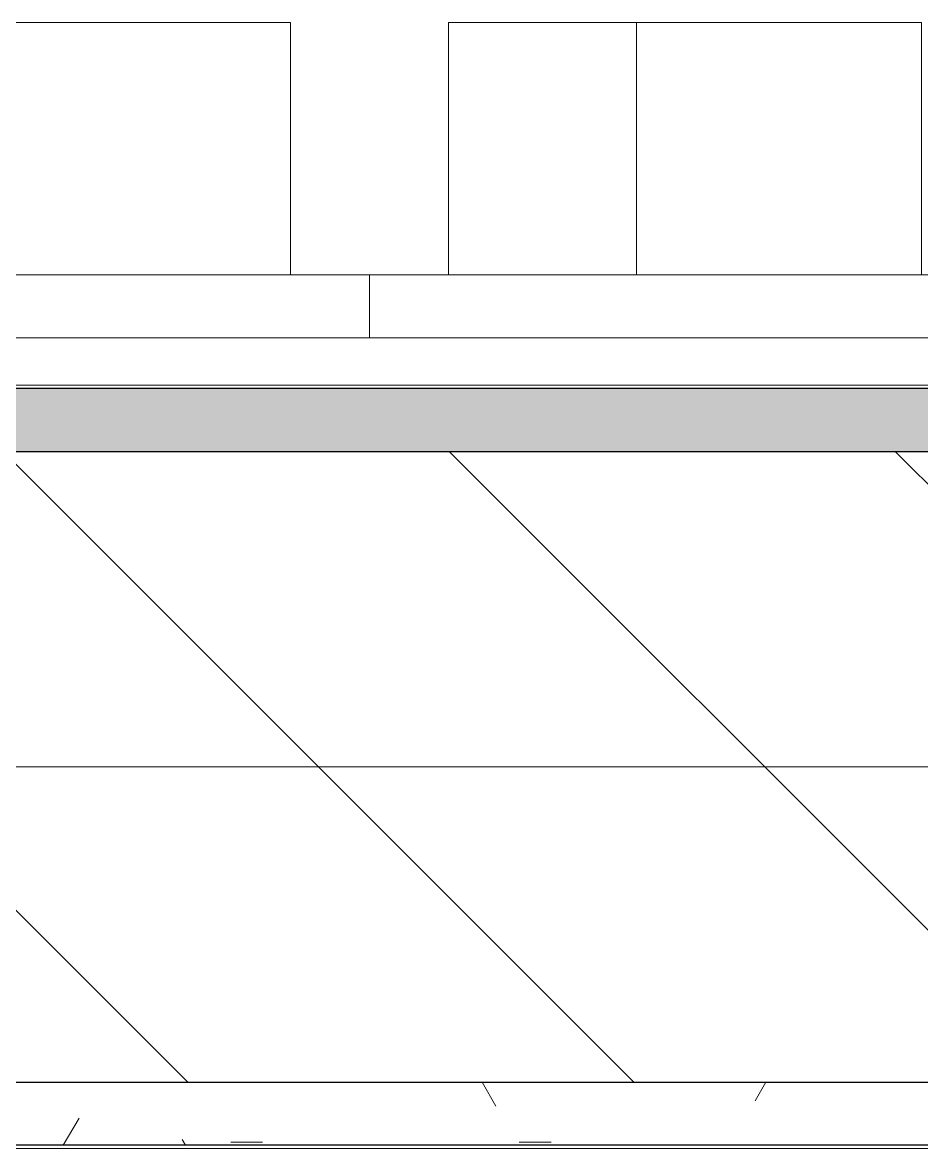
# Model space of a CAD drawing. Header units: millimetres. Extents: x 855 to 103073, y -1987 to 27400.
# Drawn here: x 33429.9 to 33714.9, y 7679 to 8036 of the extents above; entities that cross this region are included whole.
import ezdxf

# ---------------------------------------------------------------- set-up
doc = ezdxf.new("R2010")
doc.units = ezdxf.units.MM
doc.linetypes.add('Осевая', pattern=[3175, 635, -476.25, 1587.5, -476.25])
for name, color, linetype, lineweight, true_color in [('A-WALL-4', 7, 'Continuous', 25, 0x3c3c3c), ('A-WALL-FNSH-2', 7, 'Continuous', 13, 0x3c3c3c), ('I-FURN-13', 7, 'Continuous', 9, 0xf0f0f0)]:
    doc.layers.add(name, color=color, linetype=linetype, lineweight=lineweight, true_color=true_color)
doc.layers.add('I-WALL', color=7, linetype='Continuous', lineweight=9)
doc.layers.add('Оси-2', color=7, linetype='Осевая', lineweight=9)
pattern_1 = [(0, (22797.38, 0), (121.92, 30.48), [10.058, -81.382, 10.058, -81.382, -487.68]), (0, (22797.38, 0), (121.92, 30.48), [-182.88, 10.058, -172.822, 10.058, -81.382, -213.36]), (0, (22797.38, 0), (121.92, 30.48), [-457.2, 10.058, -50.902, 10.058, -142.342]), (120, (22843.1, 15.24), (-87.356454, 90.34582), [10.058, -81.382, 10.058, -81.382, -487.68]), (120, (22843.1, 15.24), (-87.356454, 90.34582), [-182.88, 10.058, -172.822, 10.058, -81.382, -213.36]), (120, (22843.1, 15.24), (-87.356454, 90.34582), [-457.2, 10.058, -50.902, 10.058, -142.342]), (240, (22858.34, 76.2), (-34.563546, -120.82582), [10.058, -81.382, 10.058, -81.382, -487.68]), (240, (22858.34, 76.2), (-34.563546, -120.82582), [-182.88, 10.058, -172.822, 10.058, -81.382, -213.36]), (240, (22858.34, 76.2), (-34.563546, -120.82582), [-457.2, 10.058, -50.902, 10.058, -142.342])]

# ---------------------------------------------------------------- blocks, each defined once
blk = doc.blocks.new('Бизиборд лего - бизиборд 1_21б-32328682-План разверток пом_ 1_02_ Этаж 1')
at = {"layer": 'I-FURN-13'}
for p, q in [((475, 100), (365, 100)), ((365, 100), (475, 100)), ((475, 100), (365, 100)), ((365, 100), (475, 100)), ((475, 20), (475, 100)), ((475, 100), (475, 20)), ((475, 20), (475, 100)), ((475, 100), (475, 20)), ((675, 100), (525, 100)), ((525, 100), (525, 20)), ((525, 20), (525, 100)), ((525, 100), (675, 100)), ((675, 100), (584.63, 100)), ((584.63, 100), (584.63, 20)), ((584.63, 20), (584.63, 100)), ((584.63, 100), (675, 100)), ((675, 20), (675, 100)), ((675, 100), (675, 20)), ((500, 20), (0, 20)), ((390, 20), (410, 20)), ((408.66, 20), (390, 20)), ((390, 20), (390.34, 20)), ((390.34, 20), (390, 20)), ((390, 20), (400, 20)), ((410, 20), (390, 20)), ((390, 20), (390.34, 20)), ((395, 20), (390, 20)), ((390, 20), (410, 20)), ((410, 20), (390, 20)), ((390, 20), (410, 20)), ((410, 20), (390, 20)), ((390, 20), (410, 20)), ((410, 20), (390, 20)), ((390, 20), (410, 20)), ((410, 20), (390, 20)), ((390, 20), (410, 20)), ((410, 20), (390, 20)), ((390, 20), (402.59, 20)), ((410, 20), (390, 20)), ((390, 20), (410, 20)), ((410, 20), (390, 20)), ((390, 20), (410, 20)), ((410, 20), (390, 20)), ((390, 20), (410, 20)), ((390.34, 20), (390, 20)), ((390, 20), (410, 20)), ((410, 20), (390, 20)), ((390, 20), (410, 20)), ((410, 20), (390, 20)), ((390, 20), (410, 20)), ((410, 20), (390, 20)), ((390, 20), (408.66, 20)), ((391.34, 20), (390, 20)), ((390, 20), (410, 20)), ((410, 20), (390, 20)), ((390, 20), (400, 20)), ((390.34, 20), (390, 20)), ((390, 20), (410, 20)), ((390.34, 20), (390, 20)), ((390, 20), (410, 20)), ((391.34, 20), (390, 20)), ((390, 20), (410, 20)), ((410, 20), (390, 20)), ((390, 20), (410, 20)), ((390.34, 20), (390, 20)), ((390, 20), (410, 20)), ((410, 20), (390, 20)), ((390, 20), (410, 20)), ((410, 20), (390, 20)), ((390, 20), (410, 20)), ((410, 20), (390, 20)), ((390, 20), (405, 20)), ((391.34, 20), (390, 20)), ((390.34, 20), (395, 20)), ((397.41, 20), (390.34, 20)), ((390.34, 20), (397.41, 20)), ((391.34, 20), (390.34, 20)), ((391.34, 20), (390.34, 20)), ((392.93, 20), (390.34, 20)), ((400, 20), (390.34, 20)), ((391.34, 20), (392.93, 20)), ((392.93, 20), (391.34, 20)), ((391.34, 20), (392.93, 20)), ((392.93, 20), (391.34, 20)), ((391.34, 20), (392.93, 20)), ((400, 20), (391.34, 20)), ((408.66, 20), (391.34, 20)), ((392.93, 20), (391.34, 20)), ((410, 20), (391.34, 20)), ((397.41, 20), (391.34, 20)), ((410, 20), (392.93, 20)), ((395, 20), (392.93, 20)), ((393.25, 20), (397.41, 20)), ((397.41, 20), (393.25, 20)), ((393.25, 20), (397.41, 20)), ((397.41, 20), (393.25, 20)), ((393.25, 20), (397.41, 20)), ((395, 20), (397.41, 20)), ((397.41, 20), (395, 20)), ((400, 20), (395, 20)), ((397.41, 20), (407.07, 20)), ((407.07, 20), (397.41, 20)), ((397.41, 20), (410, 20)), ((410, 20), (397.41, 20)), ((407.07, 20), (397.41, 20)), ((398.28, 20), (402.59, 20)), ((402.59, 20), (398.28, 20)), ((398.28, 20), (402.59, 20)), ((402.59, 20), (398.28, 20)), ((398.28, 20), (402.59, 20)), ((400, 20), (402.59, 20)), ((410, 20), (400, 20)), ((400, 20), (409.66, 20)), ((410, 20), (400, 20)), ((408.66, 20), (400, 20)), ((402.59, 20), (410, 20)), ((402.59, 20), (410, 20)), ((403.31, 20), (408.66, 20)), ((408.66, 20), (403.31, 20)), ((403.31, 20), (408.66, 20)), ((408.66, 20), (403.31, 20)), ((403.31, 20), (408.66, 20)), ((405, 20), (407.07, 20)), ((407.07, 20), (410, 20)), ((408.66, 20), (407.07, 20)), ((407.07, 20), (410, 20)), ((410, 20), (407.07, 20)), ((410, 20), (408.66, 20)), ((409.66, 20), (408.66, 20)), ((408.66, 20), (410, 20)), ((410, 20), (408.66, 20)), ((410, 20), (408.66, 20)), ((410, 20), (409.66, 20)), ((409.66, 20), (410, 20)), ((410, 20), (450, 20)), ((450, 20), (410, 20)), ((410, 20), (450, 20)), ((450, 20), (410, 20)), ((410, 20), (450, 20)), ((450, 20), (470, 20)), ((457.41, 20), (450, 20)), ((450, 20), (470, 20)), ((451.34, 20), (450, 20)), ((450, 20), (465, 20)), ((470, 20), (450, 20)), ((450, 20), (460, 20)), ((457.41, 20), (450, 20)), ((450, 20), (451.34, 20)), ((455, 20), (450, 20)), ((450, 20), (470, 20)), ((470, 20), (450, 20)), ((450, 20), (470, 20)), ((470, 20), (450, 20)), ((450, 20), (470, 20)), ((470, 20), (450, 20)), ((450, 20), (470, 20)), ((465, 20), (450, 20)), ((450, 20), (470, 20)), ((470, 20), (450, 20)), ((450, 20), (470, 20)), ((470, 20), (450, 20)), ((450, 20), (470, 20)), ((470, 20), (450, 20)), ((450, 20), (450.34, 20)), ((470, 20), (450, 20)), ((450, 20), (470, 20)), ((470, 20), (450, 20)), ((450, 20), (468.66, 20)), ((468.66, 20), (450, 20)), ((450, 20), (470, 20)), ((470, 20), (450, 20)), ((450, 20), (470, 20)), ((470, 20), (450, 20)), ((450, 20), (462.59, 20)), ((460, 20), (450, 20)), ((450, 20), (450.34, 20)), ((457.41, 20), (450, 20)), ((450, 20), (470, 20)), ((450.34, 20), (450, 20)), ((450, 20), (470, 20)), ((470, 20), (450, 20)), ((450, 20), (460, 20)), ((457.41, 20), (450, 20)), ((450, 20), (467.07, 20)), ((451.34, 20), (450, 20)), ((450, 20), (451.34, 20)), ((457.41, 20), (450, 20)), ((450, 20), (470, 20)), ((470, 20), (450, 20)), ((450, 20), (470, 20)), ((470, 20), (450, 20)), ((450, 20), (470, 20)), ((467.07, 20), (450, 20)), ((450.34, 20), (451.34, 20)), ((450.34, 20), (451.34, 20)), ((465, 20), (450.34, 20)), ((451.34, 20), (452.93, 20)), ((452.93, 20), (451.34, 20)), ((451.34, 20), (452.93, 20)), ((452.93, 20), (451.34, 20)), ((451.34, 20), (452.93, 20)), ((462.59, 20), (451.34, 20)), ((451.34, 20), (470, 20)), ((451.34, 20), (470, 20)), ((451.34, 20), (460, 20)), ((452.93, 20), (451.34, 20)), ((451.34, 20), (467.07, 20)), ((470, 20), (452.93, 20)), ((453.61, 20), (462.59, 20)), ((462.59, 20), (453.61, 20)), ((453.61, 20), (462.59, 20)), ((462.59, 20), (453.61, 20)), ((453.61, 20), (462.59, 20)), ((470, 20), (455, 20)), ((460, 20), (457.41, 20)), ((470, 20), (457.41, 20)), ((467.07, 20), (457.41, 20)), ((460, 20), (457.41, 20)), ((470, 20), (457.41, 20)), ((470, 20), (460, 20)), ((460, 20), (470, 20)), ((470, 20), (460, 20)), ((460, 20), (469.66, 20)), ((460, 20), (468.66, 20)), ((470, 20), (460, 20)), ((470, 20), (462.59, 20)), ((462.59, 20), (470, 20)), ((463.67, 20), (468.66, 20)), ((468.66, 20), (463.67, 20)), ((463.67, 20), (468.66, 20)), ((468.66, 20), (463.67, 20)), ((463.67, 20), (468.66, 20)), ((465, 20), (470, 20)), ((467.07, 20), (465, 20)), ((470, 20), (465, 20)), ((468.66, 20), (467.07, 20)), ((470, 20), (467.07, 20)), ((467.07, 20), (469.66, 20)), ((467.07, 20), (470, 20)), ((468.66, 20), (467.07, 20)), ((469.66, 20), (468.66, 20)), ((468.66, 20), (469.66, 20)), ((469.66, 20), (468.66, 20)), ((468.66, 20), (469.66, 20)), ((470, 20), (468.66, 20)), ((470, 20), (469.66, 20)), ((469.66, 20), (470, 20)), ((470, 20), (469.66, 20)), ((469.66, 20), (470, 20)), ((469.66, 20), (470, 20)), ((469.66, 20), (470, 20)), ((470, 20), (475, 20)), ((475, 20), (470, 20)), ((470, 20), (475, 20)), ((475, 20), (470, 20)), ((470, 20), (475, 20)), ((475, 20), (500, 20)), ((1000, 20), (500, 20)), ((500, 20), (500, 0)), ((500, 0), (500, 20)), ((500, 20), (524.02, 20)), ((500, 0), (500, 20)), ((500, 20), (500, 0)), ((525, 20), (530, 20)), ((530, 20), (525, 20)), ((525, 20), (530, 20)), ((530, 20), (530.34, 20)), ((530.34, 20), (530, 20)), ((530, 20), (550, 20)), ((550, 20), (530, 20)), ((530, 20), (550, 20)), ((530.34, 20), (530, 20)), ((530, 20), (550, 20)), ((550, 20), (530, 20)), ((530, 20), (550, 20)), ((550, 20), (530, 20)), ((530, 20), (550, 20)), ((550, 20), (530, 20)), ((530, 20), (550, 20)), ((550, 20), (530, 20)), ((530, 20), (550, 20)), ((550, 20), (530, 20)), ((530, 20), (550, 20)), ((550, 20), (530, 20)), ((530, 20), (550, 20)), ((550, 20), (530, 20)), ((530, 20), (550, 20)), ((550, 20), (530, 20)), ((530, 20), (550, 20)), ((550, 20), (530, 20)), ((530, 20), (550, 20)), ((550, 20), (530, 20)), ((530, 20), (542.59, 20)), ((550, 20), (530, 20)), ((530, 20), (540, 20)), ((550, 20), (530, 20)), ((530, 20), (548.66, 20)), ((548.66, 20), (530, 20)), ((530, 20), (550, 20)), ((550, 20), (530, 20)), ((530, 20), (550, 20)), ((550, 20), (530, 20)), ((530, 20), (550, 20)), ((550, 20), (530, 20)), ((530, 20), (550, 20)), ((550, 20), (530, 20)), ((530, 20), (550, 20)), ((550, 20), (530, 20)), ((530, 20), (550, 20)), ((550, 20), (530, 20)), ((530, 20), (550, 20)), ((550, 20), (530, 20)), ((530, 20), (550, 20)), ((550, 20), (530, 20)), ((530, 20), (530.34, 20)), ((548.66, 20), (530, 20)), ((530, 20), (550, 20)), ((550, 20), (530, 20)), ((530, 20), (550, 20)), ((530.34, 20), (530, 20)), ((530.34, 20), (531.34, 20)), ((531.34, 20), (530.34, 20)), ((550, 20), (530.34, 20)), ((530.34, 20), (532.93, 20)), ((537.41, 20), (530.34, 20)), ((531.34, 20), (532.93, 20)), ((532.93, 20), (531.34, 20)), ((531.34, 20), (532.93, 20)), ((531.34, 20), (532.93, 20)), ((532.93, 20), (531.34, 20)), ((532.93, 20), (535, 20)), ((535, 20), (532.93, 20)), ((532.93, 20), (535, 20)), ((535, 20), (539.11, 20)), ((539.11, 20), (535, 20)), ((535, 20), (539.11, 20)), ((535, 20), (537.41, 20)), ((537.41, 20), (535, 20)), ((535, 20), (540, 20)), ((537.41, 20), (540, 20)), ((540, 20), (537.41, 20)), ((542.59, 20), (537.41, 20)), ((540, 20), (544.14, 20)), ((544.14, 20), (540, 20)), ((540, 20), (544.14, 20)), ((540, 20), (542.59, 20)), ((542.59, 20), (540, 20)), ((540, 20), (549.66, 20)), ((540, 20), (549.66, 20)), ((542.59, 20), (545, 20)), ((545, 20), (542.59, 20)), ((542.59, 20), (550, 20)), ((548.66, 20), (542.59, 20)), ((545, 20), (548.66, 20)), ((548.66, 20), (545, 20)), ((545, 20), (548.66, 20)), ((545, 20), (547.07, 20)), ((547.07, 20), (545, 20)), ((547.07, 20), (548.66, 20)), ((548.66, 20), (547.07, 20)), ((548.66, 20), (549.66, 20)), ((549.66, 20), (548.66, 20)), ((548.66, 20), (550, 20)), ((550, 20), (548.66, 20)), ((549.66, 20), (548.66, 20)), ((550, 20), (548.66, 20)), ((549.66, 20), (550, 20)), ((550, 20), (549.66, 20)), ((549.66, 20), (550, 20)), ((549.66, 20), (550, 20)), ((550, 20), (549.66, 20)), ((550, 20), (590, 20)), ((590, 20), (550, 20)), ((550, 20), (584.38, 20)), ((584.63, 20), (590, 20)), ((590, 20), (584.63, 20)), ((584.63, 20), (590, 20)), ((590, 20), (609.66, 20)), ((591.34, 20), (590, 20)), ((590, 20), (608.66, 20)), ((610, 20), (590, 20)), ((590, 20), (610, 20)), ((610, 20), (590, 20)), ((590, 20), (597.41, 20)), ((592.93, 20), (590, 20)), ((590, 20), (610, 20)), ((590.34, 20), (590, 20)), ((590, 20), (610, 20)), ((610, 20), (590, 20)), ((590, 20), (610, 20)), ((610, 20), (590, 20)), ((590, 20), (610, 20)), ((610, 20), (590, 20)), ((590, 20), (610, 20)), ((610, 20), (590, 20)), ((590, 20), (610, 20)), ((610, 20), (590, 20)), ((590, 20), (609.66, 20)), ((610, 20), (590, 20)), ((590, 20), (610, 20)), ((610, 20), (590, 20)), ((590, 20), (610, 20)), ((610, 20), (590, 20)), ((590, 20), (595, 20)), ((610, 20), (590, 20)), ((590, 20), (597.41, 20)), ((592.93, 20), (590, 20)), ((590, 20), (610, 20)), ((610, 20), (590, 20)), ((590, 20), (610, 20)), ((610, 20), (590, 20)), ((590, 20), (610, 20)), ((610, 20), (590, 20)), ((590, 20), (610, 20)), ((610, 20), (590, 20)), ((590, 20), (610, 20)), ((610, 20), (590, 20)), ((590, 20), (610, 20)), ((597.41, 20), (590, 20)), ((590, 20), (610, 20)), ((610, 20), (590, 20)), ((590, 20), (610, 20)), ((610, 20), (590, 20)), ((590, 20), (610, 20)), ((610, 20), (590, 20)), ((590, 20), (597.41, 20)), ((597.41, 20), (590, 20)), ((590, 20), (610, 20)), ((610, 20), (590, 20)), ((590, 20), (590.34, 20)), ((592.93, 20), (590, 20)), ((610, 20), (590.34, 20)), ((590.34, 20), (592.93, 20)), ((591.34, 20), (594.43, 20)), ((594.43, 20), (591.34, 20)), ((591.34, 20), (594.43, 20)), ((594.43, 20), (591.34, 20)), ((591.34, 20), (594.43, 20)), ((595, 20), (591.34, 20)), ((595, 20), (592.93, 20)), ((610, 20), (592.93, 20)), ((592.93, 20), (610, 20)), ((602.59, 20), (592.93, 20)), ((595, 20), (599.46, 20)), ((599.46, 20), (595, 20)), ((595, 20), (599.46, 20)), ((599.46, 20), (595, 20)), ((595, 20), (599.46, 20)), ((600, 20), (595, 20)), ((597.41, 20), (595, 20)), ((595, 20), (597.41, 20)), ((597.41, 20), (600, 20)), ((600, 20), (597.41, 20)), ((597.41, 20), (600, 20)), ((597.41, 20), (602.59, 20)), ((610, 20), (597.41, 20)), ((597.41, 20), (600, 20)), ((607.07, 20), (597.41, 20)), ((600, 20), (604.49, 20)), ((604.49, 20), (600, 20)), ((600, 20), (604.49, 20)), ((604.49, 20), (600, 20)), ((600, 20), (604.49, 20)), ((602.59, 20), (600, 20)), ((600, 20), (608.66, 20)), ((602.59, 20), (600, 20)), ((600, 20), (602.59, 20)), ((600, 20), (602.59, 20)), ((605, 20), (602.59, 20)), ((607.07, 20), (602.59, 20)), ((602.59, 20), (605, 20)), ((602.59, 20), (610, 20)), ((602.59, 20), (605, 20)), ((610, 20), (602.59, 20)), ((605, 20), (608.66, 20)), ((608.66, 20), (605, 20)), ((605, 20), (608.66, 20)), ((608.66, 20), (605, 20)), ((605, 20), (608.66, 20)), ((607.07, 20), (605, 20)), ((605, 20), (607.07, 20)), ((605, 20), (607.07, 20)), ((610, 20), (607.07, 20)), ((608.66, 20), (607.07, 20)), ((607.07, 20), (609.66, 20)), ((607.07, 20), (609.66, 20)), ((609.66, 20), (607.07, 20)), ((608.66, 20), (610, 20)), ((608.66, 20), (609.66, 20)), ((609.66, 20), (608.66, 20)), ((609.66, 20), (610, 20)), ((609.66, 20), (610, 20)), ((610, 20), (609.66, 20)), ((609.66, 20), (610, 20)), ((609.66, 20), (610, 20)), ((609.66, 20), (610, 20)), ((610, 20), (609.66, 20)), ((610, 20), (650, 20)), ((650, 20), (610, 20)), ((610, 20), (650, 20)), ((650, 20), (610, 20)), ((610, 20), (650, 20)), ((650, 20), (651.34, 20)), ((652.93, 20), (650, 20)), ((650, 20), (670, 20)), ((670, 20), (650, 20)), ((650, 20), (670, 20)), ((670, 20), (650, 20)), ((650, 20), (657.41, 20)), ((651.34, 20), (650, 20)), ((650, 20), (670, 20)), ((657.41, 20), (650, 20)), ((650, 20), (670, 20)), ((670, 20), (650, 20)), ((650, 20), (670, 20)), ((670, 20), (650, 20)), ((650, 20), (662.59, 20)), ((670, 20), (650, 20)), ((650, 20), (670, 20)), ((670, 20), (650, 20)), ((650, 20), (670, 20)), ((670, 20), (650, 20)), ((650, 20), (652.93, 20)), ((670, 20), (650, 20)), ((650, 20), (670, 20)), ((670, 20), (650, 20)), ((650, 20), (670, 20)), ((670, 20), (650, 20)), ((650, 20), (657.41, 20)), ((670, 20), (650, 20)), ((650, 20), (670, 20)), ((670, 20), (650, 20)), ((650, 20), (670, 20)), ((668.66, 20), (650, 20)), ((650, 20), (652.93, 20)), ((657.41, 20), (650, 20)), ((650, 20), (670, 20)), ((670, 20), (650, 20)), ((650, 20), (670, 20)), ((670, 20), (650, 20)), ((650, 20), (669.66, 20)), ((657.41, 20), (650, 20)), ((650, 20), (650.34, 20)), ((655, 20), (650, 20)), ((650, 20), (670, 20)), ((670, 20), (650, 20)), ((650, 20), (670, 20)), ((670, 20), (650, 20)), ((650, 20), (670, 20)), ((670, 20), (650, 20)), ((650, 20), (652.93, 20)), ((650.34, 20), (650, 20)), ((650, 20), (670, 20)), ((670, 20), (650, 20)), ((650, 20), (652.93, 20)), ((660, 20), (650, 20)), ((650.34, 20), (657.41, 20)), ((651.34, 20), (650.34, 20)), ((651.34, 20), (654.79, 20)), ((654.79, 20), (651.34, 20)), ((651.34, 20), (654.79, 20)), ((654.79, 20), (651.34, 20)), ((651.34, 20), (654.79, 20)), ((651.34, 20), (652.93, 20)), ((662.59, 20), (651.34, 20)), ((652.93, 20), (651.34, 20)), ((652.93, 20), (655, 20)), ((655, 20), (652.93, 20)), ((652.93, 20), (670, 20)), ((652.93, 20), (667.07, 20)), ((652.93, 20), (655, 20)), ((655, 20), (652.93, 20)), ((652.93, 20), (667.07, 20)), ((655, 20), (659.82, 20)), ((659.82, 20), (655, 20)), ((655, 20), (659.82, 20)), ((659.82, 20), (655, 20)), ((655, 20), (659.82, 20)), ((655, 20), (670, 20)), ((667.07, 20), (655, 20)), ((665, 20), (655, 20)), ((655, 20), (657.41, 20)), ((657.41, 20), (655, 20)), ((657.41, 20), (670, 20)), ((670, 20), (657.41, 20)), ((657.41, 20), (667.07, 20)), ((667.07, 20), (657.41, 20)), ((660, 20), (657.41, 20)), ((657.41, 20), (667.07, 20)), ((657.41, 20), (660, 20)), ((662.59, 20), (657.41, 20)), ((660, 20), (664.85, 20)), ((664.85, 20), (660, 20)), ((660, 20), (664.85, 20)), ((664.85, 20), (660, 20)), ((660, 20), (664.85, 20)), ((662.59, 20), (660, 20)), ((660, 20), (665, 20)), ((670, 20), (660, 20)), ((670, 20), (662.59, 20)), ((662.59, 20), (669.66, 20)), ((665, 20), (662.59, 20)), ((665, 20), (662.59, 20)), ((665, 20), (668.66, 20)), ((668.66, 20), (665, 20)), ((665, 20), (668.66, 20)), ((668.66, 20), (665, 20)), ((665, 20), (668.66, 20)), ((667.07, 20), (665, 20)), ((670, 20), (665, 20)), ((665, 20), (668.66, 20)), ((667.07, 20), (665, 20)), ((668.66, 20), (667.07, 20)), ((667.07, 20), (670, 20)), ((667.07, 20), (670, 20)), ((670, 20), (667.07, 20)), ((668.66, 20), (667.07, 20)), ((667.07, 20), (670, 20)), ((668.66, 20), (667.07, 20)), ((667.07, 20), (670, 20)), ((669.66, 20), (668.66, 20)), ((670, 20), (668.66, 20)), ((669.66, 20), (668.66, 20)), ((668.66, 20), (669.66, 20)), ((669.66, 20), (668.66, 20)), ((670, 20), (669.66, 20)), ((669.66, 20), (670, 20)), ((669.66, 20), (670, 20)), ((670, 20), (669.66, 20)), ((669.66, 20), (670, 20)), ((670, 20), (669.66, 20)), ((670, 20), (675, 20)), ((675, 20), (670, 20)), ((670, 20), (674.91, 20)), ((674.91, 20), (670, 20)), ((670, 20), (674.91, 20)), ((0, 0), (500, 0)), ((405, 0), (390, 0)), ((390, 0), (410, 0)), ((392.93, 0), (390, 0)), ((390, 0), (405, 0)), ((410, 0), (390, 0)), ((390, 0), (410, 0)), ((410, 0), (390, 0)), ((390, 0), (410, 0)), ((410, 0), (390, 0)), ((390, 0), (410, 0)), ((410, 0), (390, 0)), ((390, 0), (410, 0)), ((410, 0), (390, 0)), ((390, 0), (405, 0)), ((410, 0), (390, 0)), ((390, 0), (410, 0)), ((410, 0), (390, 0)), ((390, 0), (410, 0)), ((410, 0), (390, 0)), ((390, 0), (410, 0)), ((410, 0), (390, 0)), ((390, 0), (410, 0)), ((410, 0), (390, 0)), ((390, 0), (410, 0)), ((407.07, 0), (390, 0)), ((390, 0), (410, 0)), ((410, 0), (390, 0)), ((390, 0), (410, 0)), ((410, 0), (390, 0)), ((390, 0), (391.34, 0)), ((395, 0), (390, 0)), ((390, 0), (410, 0)), ((410, 0), (390, 0)), ((390, 0), (410, 0)), ((410, 0), (390, 0)), ((390, 0), (409.66, 0)), ((410, 0), (390, 0)), ((390, 0), (410, 0)), ((410, 0), (390, 0)), ((390, 0), (410, 0)), ((410, 0), (390, 0)), ((390, 0), (410, 0)), ((410, 0), (390, 0)), ((390, 0), (410, 0)), ((410, 0), (390, 0)), ((390, 0), (410, 0)), ((410, 0), (390, 0)), ((390, 0), (410, 0)), ((410, 0), (390, 0)), ((390, 0), (410, 0)), ((410, 0), (390, 0)), ((390, 0), (410, 0)), ((410, 0), (390, 0)), ((390, 0), (410, 0)), ((392.93, 0), (391.34, 0)), ((391.34, 0), (392.93, 0)), ((392.93, 0), (391.34, 0)), ((391.34, 0), (392.93, 0)), ((410, 0), (392.93, 0)), ((392.93, 0), (395, 0)), ((397.41, 0), (393.25, 0)), ((393.25, 0), (397.41, 0)), ((397.41, 0), (393.25, 0)), ((395, 0), (397.41, 0)), ((410, 0), (395, 0)), ((397.41, 0), (400, 0)), ((402.59, 0), (398.28, 0)), ((398.28, 0), (402.59, 0)), ((402.59, 0), (398.28, 0)), ((400, 0), (402.59, 0)), ((402.59, 0), (405, 0)), ((408.66, 0), (403.31, 0)), ((403.31, 0), (408.66, 0)), ((408.66, 0), (403.31, 0)), ((410, 0), (405, 0)), ((405, 0), (410, 0)), ((405, 0), (410, 0)), ((405, 0), (407.07, 0)), ((410, 0), (407.07, 0)), ((407.07, 0), (408.66, 0)), ((408.66, 0), (409.66, 0)), ((409.66, 0), (410, 0)), ((409.66, 0), (410, 0)), ((450, 0), (410, 0)), ((410, 0), (450, 0)), ((450, 0), (410, 0)), ((455, 0), (450, 0)), ((450, 0), (450.34, 0)), ((460, 0), (450, 0)), ((450, 0), (450.34, 0)), ((468.66, 0), (450, 0)), ((450, 0), (468.66, 0)), ((468.66, 0), (450, 0)), ((450, 0), (468.66, 0)), ((468.66, 0), (450, 0)), ((450, 0), (468.66, 0)), ((468.66, 0), (450, 0)), ((450, 0), (468.66, 0)), ((460, 0), (450, 0)), ((450, 0), (468.66, 0)), ((468.66, 0), (450, 0)), ((450, 0), (468.66, 0)), ((468.66, 0), (450, 0)), ((450, 0), (468.66, 0)), ((468.66, 0), (450, 0)), ((450, 0), (468.66, 0)), ((468.66, 0), (450, 0)), ((450, 0), (468.66, 0)), ((468.66, 0), (450, 0)), ((450, 0), (468.66, 0)), ((468.66, 0), (450, 0)), ((450, 0), (468.66, 0)), ((468.66, 0), (450, 0)), ((450, 0), (468.66, 0)), ((451.34, 0), (450, 0)), ((450, 0), (460, 0)), ((468.66, 0), (450, 0)), ((450, 0), (455, 0)), ((460, 0), (450, 0)), ((450, 0), (468.66, 0)), ((468.66, 0), (450, 0)), ((450, 0), (450.34, 0)), ((468.66, 0), (450, 0)), ((450, 0), (468.66, 0)), ((468.66, 0), (450, 0)), ((450, 0), (468.66, 0)), ((465, 0), (450, 0)), ((450, 0), (452.93, 0)), ((468.66, 0), (450, 0)), ((450, 0), (468.66, 0)), ((468.66, 0), (450, 0)), ((450, 0), (468.66, 0)), ((468.66, 0), (450, 0)), ((450, 0), (468.66, 0)), ((468.66, 0), (450, 0)), ((450, 0), (468.66, 0)), ((451.34, 0), (450, 0)), ((450, 0), (451.34, 0)), ((470, 0), (450, 0)), ((450, 0), (470, 0)), ((450.34, 0), (451.34, 0)), ((450.34, 0), (451.34, 0)), ((450.34, 0), (451.34, 0)), ((452.93, 0), (451.34, 0)), ((451.34, 0), (452.93, 0)), ((452.93, 0), (451.34, 0)), ((451.34, 0), (468.66, 0)), ((451.34, 0), (452.93, 0)), ((452.93, 0), (451.34, 0)), ((451.34, 0), (468.66, 0)), ((452.93, 0), (451.34, 0)), ((451.34, 0), (455, 0)), ((452.93, 0), (455, 0)), ((455, 0), (452.93, 0)), ((452.93, 0), (465, 0)), ((460, 0), (452.93, 0)), ((462.59, 0), (453.61, 0)), ((453.61, 0), (462.59, 0)), ((462.59, 0), (453.61, 0)), ((460, 0), (455, 0)), ((455, 0), (457.41, 0)), ((457.41, 0), (455, 0)), ((455, 0), (468.66, 0)), ((455, 0), (460, 0)), ((457.41, 0), (460, 0)), ((460, 0), (457.41, 0)), ((468.66, 0), (460, 0)), ((468.66, 0), (460, 0)), ((460, 0), (462.59, 0)), ((468.66, 0), (460, 0)), ((462.59, 0), (460, 0)), ((460, 0), (468.66, 0)), ((468.66, 0), (460, 0)), ((462.59, 0), (460, 0)), ((460, 0), (462.59, 0)), ((462.59, 0), (465, 0)), ((465, 0), (462.59, 0)), ((465, 0), (462.59, 0)), ((462.59, 0), (465, 0)), ((468.66, 0), (463.67, 0)), ((463.67, 0), (468.66, 0)), ((468.66, 0), (463.67, 0)), ((465, 0), (467.07, 0)), ((467.07, 0), (465, 0)), ((468.66, 0), (465, 0)), ((465, 0), (468.66, 0)), ((467.07, 0), (465, 0)), ((465, 0), (468.66, 0)), ((467.07, 0), (468.66, 0)), ((468.66, 0), (467.07, 0)), ((468.66, 0), (467.07, 0)), ((468.71, 0), (468.66, 0)), ((468.66, 0), (468.71, 0)), ((468.71, 0), (468.66, 0)), ((468.66, 0), (468.71, 0)), ((468.71, 0), (468.66, 0)), ((468.66, 0), (468.71, 0)), ((468.71, 0), (468.66, 0)), ((468.66, 0), (468.71, 0)), ((468.71, 0), (468.66, 0)), ((468.66, 0), (468.71, 0)), ((468.71, 0), (468.66, 0)), ((468.66, 0), (468.71, 0)), ((468.71, 0), (468.66, 0)), ((468.66, 0), (468.71, 0)), ((468.71, 0), (468.66, 0)), ((468.66, 0), (468.71, 0)), ((468.71, 0), (468.66, 0)), ((468.66, 0), (468.71, 0)), ((468.71, 0), (468.66, 0)), ((468.66, 0), (468.71, 0)), ((468.71, 0), (468.66, 0)), ((468.66, 0), (468.71, 0)), ((468.71, 0), (468.66, 0)), ((468.66, 0), (468.71, 0)), ((468.71, 0), (468.66, 0)), ((468.66, 0), (468.71, 0)), ((468.71, 0), (468.66, 0)), ((468.66, 0), (468.71, 0)), ((468.71, 0), (468.66, 0)), ((468.66, 0), (468.71, 0)), ((468.71, 0), (468.66, 0)), ((468.66, 0), (468.71, 0)), ((468.71, 0), (468.66, 0)), ((468.66, 0), (468.71, 0)), ((468.71, 0), (468.66, 0)), ((468.66, 0), (468.71, 0)), ((468.71, 0), (468.66, 0)), ((468.66, 0), (468.71, 0)), ((468.71, 0), (468.66, 0)), ((468.66, 0), (468.71, 0)), ((468.71, 0), (468.66, 0)), ((468.66, 0), (468.71, 0)), ((468.71, 0), (468.66, 0)), ((468.66, 0), (468.71, 0)), ((468.71, 0), (468.66, 0)), ((468.66, 0), (468.71, 0)), ((468.71, 0), (468.66, 0)), ((468.66, 0), (468.71, 0)), ((468.71, 0), (468.66, 0)), ((468.66, 0), (468.71, 0)), ((468.71, 0), (468.66, 0)), ((468.66, 0), (468.71, 0)), ((470, 0), (468.71, 0)), ((468.71, 0), (469.66, 0)), ((470, 0), (468.71, 0)), ((468.71, 0), (469.66, 0)), ((470, 0), (468.71, 0)), ((468.71, 0), (470, 0)), ((470, 0), (468.71, 0)), ((468.71, 0), (470, 0)), ((470, 0), (468.71, 0)), ((468.71, 0), (470, 0)), ((470, 0), (468.71, 0)), ((468.71, 0), (470, 0)), ((470, 0), (468.71, 0)), ((468.71, 0), (470, 0)), ((470, 0), (468.71, 0)), ((468.71, 0), (470, 0)), ((470, 0), (468.71, 0)), ((468.71, 0), (470, 0)), ((470, 0), (468.71, 0)), ((468.71, 0), (470, 0)), ((470, 0), (468.71, 0)), ((468.71, 0), (470, 0)), ((470, 0), (468.71, 0)), ((468.71, 0), (470, 0)), ((470, 0), (468.71, 0)), ((468.71, 0), (470, 0)), ((470, 0), (468.71, 0)), ((468.71, 0), (470, 0)), ((469.66, 0), (468.71, 0)), ((468.71, 0), (470, 0)), ((470, 0), (468.71, 0)), ((468.71, 0), (470, 0)), ((470, 0), (468.71, 0)), ((468.71, 0), (470, 0)), ((470, 0), (468.71, 0)), ((468.71, 0), (470, 0)), ((470, 0), (468.71, 0)), ((468.71, 0), (470, 0)), ((470, 0), (468.71, 0)), ((468.71, 0), (470, 0)), ((470, 0), (468.71, 0)), ((468.71, 0), (470, 0)), ((470, 0), (468.71, 0)), ((468.71, 0), (469.66, 0)), ((470, 0), (468.71, 0)), ((468.71, 0), (470, 0)), ((470, 0), (468.71, 0)), ((468.71, 0), (470, 0)), ((470, 0), (468.71, 0)), ((468.71, 0), (470, 0)), ((470, 0), (468.71, 0)), ((468.71, 0), (470, 0)), ((469.66, 0), (470, 0)), ((469.66, 0), (470, 0)), ((470, 0), (469.66, 0)), ((469.66, 0), (470, 0)), ((529.05, 0), (470, 0)), ((470, 0), (529.05, 0)), ((500, 0), (470, 0)), ((500, 0), (1000, 0)), ((529.05, 0), (500, 0)), ((535, 0), (530, 0)), ((530, 0), (531.34, 0)), ((535, 0), (530, 0)), ((530, 0), (535, 0)), ((550, 0), (530, 0)), ((530, 0), (542.59, 0)), ((550, 0), (530, 0)), ((530, 0), (550, 0)), ((550, 0), (530, 0)), ((530, 0), (531.34, 0)), ((550, 0), (530, 0)), ((530, 0), (550, 0)), ((550, 0), (530, 0)), ((530, 0), (550, 0)), ((549.66, 0), (530, 0)), ((530, 0), (547.07, 0)), ((550, 0), (530, 0)), ((530, 0), (550, 0)), ((542.59, 0), (530, 0)), ((530, 0), (550, 0)), ((550, 0), (530, 0)), ((530, 0), (550, 0)), ((550, 0), (530, 0)), ((530, 0), (550, 0)), ((550, 0), (530, 0)), ((530, 0), (550, 0)), ((550, 0), (530, 0)), ((530, 0), (550, 0)), ((550, 0), (530, 0)), ((530, 0), (550, 0)), ((550, 0), (530, 0)), ((530, 0), (550, 0)), ((550, 0), (530, 0)), ((530, 0), (535, 0)), ((550, 0), (530, 0)), ((530, 0), (550, 0)), ((550, 0), (530, 0)), ((530, 0), (550, 0)), ((530.34, 0), (530, 0)), ((530, 0), (530.34, 0)), ((535, 0), (530, 0)), ((530, 0), (530.34, 0)), ((550, 0), (530, 0)), ((530, 0), (550, 0)), ((550, 0), (530, 0)), ((530, 0), (550, 0)), ((550, 0), (530, 0)), ((530, 0), (550, 0)), ((550, 0), (530, 0)), ((530, 0), (550, 0)), ((550, 0), (530, 0)), ((530, 0), (550, 0)), ((550, 0), (530, 0)), ((530, 0), (548.66, 0)), ((547.07, 0), (530.34, 0)), ((530.34, 0), (550, 0)), ((530.34, 0), (531.34, 0)), ((532.93, 0), (531.34, 0)), ((531.34, 0), (532.93, 0)), ((532.93, 0), (531.34, 0)), ((531.34, 0), (532.93, 0)), ((531.34, 0), (540, 0)), ((531.34, 0), (532.93, 0)), ((532.93, 0), (535, 0)), ((532.93, 0), (540, 0)), ((539.11, 0), (535, 0)), ((535, 0), (539.11, 0)), ((539.11, 0), (535, 0)), ((550, 0), (535, 0)), ((535, 0), (537.41, 0)), ((542.59, 0), (535, 0)), ((535, 0), (545, 0)), ((535, 0), (550, 0)), ((537.41, 0), (535, 0)), ((537.41, 0), (540, 0)), ((540, 0), (537.41, 0)), ((544.14, 0), (540, 0)), ((540, 0), (544.14, 0)), ((544.14, 0), (540, 0)), ((540, 0), (542.59, 0)), ((540, 0), (550, 0)), ((542.59, 0), (540, 0)), ((540, 0), (542.59, 0)), ((542.59, 0), (547.07, 0)), ((550, 0), (542.59, 0)), ((542.59, 0), (547.07, 0)), ((549.66, 0), (542.59, 0)), ((545, 0), (542.59, 0)), ((542.59, 0), (550, 0)), ((548.66, 0), (545, 0)), ((545, 0), (548.66, 0)), ((548.66, 0), (545, 0)), ((545, 0), (550, 0)), ((547.07, 0), (545, 0)), ((547.07, 0), (548.66, 0)), ((547.07, 0), (550, 0)), ((547.07, 0), (550, 0)), ((550, 0), (547.07, 0)), ((548.66, 0), (547.07, 0)), ((548.66, 0), (550, 0)), ((549.66, 0), (548.66, 0)), ((548.66, 0), (550, 0)), ((550, 0), (549.66, 0)), ((550, 0), (549.66, 0)), ((550, 0), (549.66, 0)), ((590, 0), (550, 0)), ((550, 0), (590, 0)), ((590, 0), (550, 0)), ((608.66, 0), (590, 0)), ((590, 0), (610, 0)), ((590.34, 0), (590, 0)), ((590, 0), (609.66, 0)), ((610, 0), (590, 0)), ((590, 0), (597.41, 0)), ((610, 0), (590, 0)), ((590, 0), (602.59, 0)), ((610, 0), (590, 0)), ((590, 0), (610, 0)), ((610, 0), (590, 0)), ((590, 0), (610, 0)), ((610, 0), (590, 0)), ((590, 0), (610, 0)), ((595, 0), (590, 0)), ((590, 0), (597.41, 0)), ((610, 0), (590, 0)), ((590, 0), (610, 0)), ((602.59, 0), (590, 0)), ((590, 0), (590.34, 0)), ((610, 0), (590, 0)), ((590, 0), (610, 0)), ((602.59, 0), (590, 0)), ((590, 0), (610, 0)), ((610, 0), (590, 0)), ((590, 0), (610, 0)), ((610, 0), (590, 0)), ((590, 0), (610, 0)), ((610, 0), (590, 0)), ((590, 0), (610, 0)), ((590.34, 0), (590, 0)), ((590, 0), (590.34, 0)), ((610, 0), (590, 0)), ((590, 0), (610, 0)), ((610, 0), (590, 0)), ((590, 0), (610, 0)), ((610, 0), (590, 0)), ((590, 0), (610, 0)), ((600, 0), (590, 0)), ((590, 0), (600, 0)), ((608.66, 0), (590, 0)), ((590, 0), (610, 0)), ((610, 0), (590, 0)), ((590, 0), (610, 0)), ((610, 0), (590, 0)), ((590, 0), (608.66, 0)), ((610, 0), (590, 0)), ((590, 0), (610, 0)), ((610, 0), (590, 0)), ((590, 0), (610, 0)), ((610, 0), (590, 0)), ((590, 0), (610, 0)), ((591.34, 0), (590, 0)), ((590, 0), (610, 0)), ((600, 0), (590.34, 0)), ((590.34, 0), (610, 0)), ((591.34, 0), (590.34, 0)), ((590.34, 0), (591.34, 0)), ((594.43, 0), (591.34, 0)), ((591.34, 0), (594.43, 0)), ((594.43, 0), (591.34, 0)), ((610, 0), (591.34, 0)), ((591.34, 0), (592.93, 0)), ((610, 0), (591.34, 0)), ((592.93, 0), (610, 0)), ((599.46, 0), (595, 0)), ((595, 0), (599.46, 0)), ((599.46, 0), (595, 0)), ((610, 0), (595, 0)), ((597.41, 0), (605, 0)), ((597.41, 0), (600, 0)), ((604.49, 0), (600, 0)), ((600, 0), (604.49, 0)), ((604.49, 0), (600, 0)), ((602.59, 0), (600, 0)), ((600, 0), (608.66, 0)), ((610, 0), (600, 0)), ((600, 0), (610, 0)), ((610, 0), (602.59, 0)), ((602.59, 0), (610, 0)), ((610, 0), (602.59, 0)), ((610, 0), (602.59, 0)), ((608.66, 0), (605, 0)), ((605, 0), (608.66, 0)), ((608.66, 0), (605, 0)), ((605, 0), (608.66, 0)), ((610, 0), (608.66, 0)), ((608.66, 0), (610, 0)), ((608.66, 0), (610, 0)), ((610, 0), (608.66, 0)), ((608.66, 0), (610, 0)), ((609.66, 0), (610, 0)), ((650, 0), (610, 0)), ((610, 0), (650, 0)), ((650, 0), (610, 0)), ((657.41, 0), (650, 0)), ((650, 0), (652.93, 0)), ((667.07, 0), (650, 0)), ((650, 0), (670, 0)), ((670, 0), (650, 0)), ((650, 0), (668.66, 0)), ((668.66, 0), (650, 0)), ((650, 0), (668.66, 0)), ((670, 0), (650, 0)), ((650, 0), (670, 0)), ((670, 0), (650, 0)), ((650, 0), (670, 0)), ((670, 0), (650, 0)), ((650, 0), (670, 0)), ((670, 0), (650, 0)), ((650, 0), (655, 0)), ((650.34, 0), (650, 0)), ((650, 0), (650.34, 0)), ((670, 0), (650, 0)), ((650, 0), (667.07, 0)), ((670, 0), (650, 0)), ((650, 0), (670, 0)), ((670, 0), (650, 0)), ((650, 0), (670, 0)), ((670, 0), (650, 0)), ((650, 0), (670, 0)), ((670, 0), (650, 0)), ((650, 0), (670, 0)), ((670, 0), (650, 0)), ((650, 0), (670, 0)), ((670, 0), (650, 0)), ((650, 0), (670, 0)), ((668.66, 0), (650, 0)), ((650, 0), (670, 0)), ((670, 0), (650, 0)), ((650, 0), (670, 0)), ((670, 0), (650, 0)), ((650, 0), (670, 0)), ((669.66, 0), (650, 0)), ((650, 0), (669.66, 0)), ((670, 0), (650, 0)), ((650, 0), (651.34, 0)), ((669.66, 0), (650, 0)), ((650, 0), (670, 0)), ((670, 0), (650, 0)), ((650, 0), (670, 0)), ((670, 0), (650, 0)), ((650, 0), (670, 0)), ((670, 0), (650, 0)), ((650, 0), (670, 0)), ((665, 0), (650, 0)), ((650, 0), (651.34, 0)), ((650.34, 0), (650, 0)), ((650, 0), (670, 0)), ((651.34, 0), (650.34, 0)), ((650.34, 0), (651.34, 0)), ((651.34, 0), (650.34, 0)), ((654.79, 0), (651.34, 0)), ((651.34, 0), (654.79, 0)), ((654.79, 0), (651.34, 0)), ((652.93, 0), (651.34, 0)), ((651.34, 0), (652.93, 0)), ((651.34, 0), (670, 0)), ((651.34, 0), (670, 0)), ((652.93, 0), (651.34, 0)), ((652.93, 0), (655, 0)), ((655, 0), (652.93, 0)), ((652.93, 0), (655, 0)), ((655, 0), (652.93, 0)), ((659.82, 0), (655, 0)), ((655, 0), (659.82, 0)), ((659.82, 0), (655, 0)), ((655, 0), (662.59, 0)), ((655, 0), (668.66, 0)), ((657.41, 0), (655, 0)), ((655, 0), (657.41, 0)), ((670, 0), (655, 0)), ((670, 0), (657.41, 0)), ((660, 0), (657.41, 0)), ((657.41, 0), (660, 0)), ((664.85, 0), (660, 0)), ((660, 0), (664.85, 0)), ((664.85, 0), (660, 0)), ((670, 0), (660, 0)), ((660, 0), (662.59, 0)), ((662.59, 0), (670, 0)), ((662.59, 0), (665, 0)), ((668.66, 0), (665, 0)), ((665, 0), (668.66, 0)), ((668.66, 0), (665, 0)), ((665, 0), (667.07, 0)), ((670, 0), (665, 0)), ((668.66, 0), (667.07, 0)), ((667.07, 0), (668.66, 0)), ((667.07, 0), (670, 0)), ((669.66, 0), (668.66, 0)), ((668.66, 0), (670, 0)), ((670, 0), (668.66, 0)), ((668.66, 0), (669.66, 0)), ((668.66, 0), (670, 0)), ((668.66, 0), (669.66, 0)), ((670, 0), (668.66, 0)), ((670, 0), (669.66, 0)), ((669.66, 0), (670, 0)), ((669.66, 0), (670, 0)), ((670, 0), (669.66, 0)), ((669.66, 0), (670, 0)), ((670, 0), (669.66, 0)), ((710, 0), (670, 0)), ((670, 0), (710, 0)), ((710, 0), (670, 0))]:
    blk.add_line(p, q, dxfattribs=at)

msp = doc.modelspace()

# ---------------------------------------------------------------- hatches: boundary and pattern name
at = {"layer": 'I-WALL'}
h = msp.add_hatch(dxfattribs=at)
h.set_pattern_fill('FP_44', color=256, style=0, pattern_type=2)
h.set_pattern_definition(pattern_1)
h.paths.add_polyline_path([(35334.31, 7900), (35557.38, 7900), (35557.38, 7920), (30457.38, 7920), (30457.38, 7900), (34690.53, 7900)])
h = msp.add_hatch(dxfattribs=at)
h.set_pattern_fill('FP_24', color=256, style=0, pattern_type=2)
h.set_pattern_definition([(135, (22797.38, 0), (-70.7107, -70.7107), [])])
h.paths.add_polyline_path([(32115.38, 7700), (35057.38, 7700), (35057.38, 7900), (31057.38, 7900), (31057.38, 7700), (31954.43, 7700)])
h = msp.add_hatch(dxfattribs=at)
h.set_pattern_fill('FP_44', color=256, style=0, pattern_type=2)
h.set_pattern_definition(pattern_1)
h.paths.add_polyline_path([(34257.38, 7680), (34277.38, 7680), (34277.38, 7700), (31537.38, 7700), (31537.38, 7680), (34256.38, 7680)])

# ---------------------------------------------------------------- linework, layer by layer
at = {"layer": 'A-WALL-4'}
for p, q in [((35557.38, 7920), (30457.38, 7920)), ((30457.38, 7900), (35622.38, 7900)), ((31537.38, 7700), (34277.38, 7700)), ((34257.38, 7680), (31557.38, 7680))]:
    msp.add_line(p, q, dxfattribs=at)
at = {"layer": 'A-WALL-FNSH-2'}
for p, q in [((30457.38, 7921), (35622.38, 7921)), ((31558.38, 7679), (34256.38, 7679))]:
    msp.add_line(p, q, dxfattribs=at)
at = {"layer": 'Оси-2'}
msp.add_line((23664.71, 7800), (40527.38, 7800), dxfattribs=at)

# ---------------------------------------------------------------- block references
at = {"layer": 'I-FURN-13'}
msp.add_blockref('Бизиборд лего - бизиборд 1_21б-32328682-План разверток пом_ 1_02_ Этаж 1', (33039.88, 7936), dxfattribs=at)

doc.saveas('drawing.dxf')
